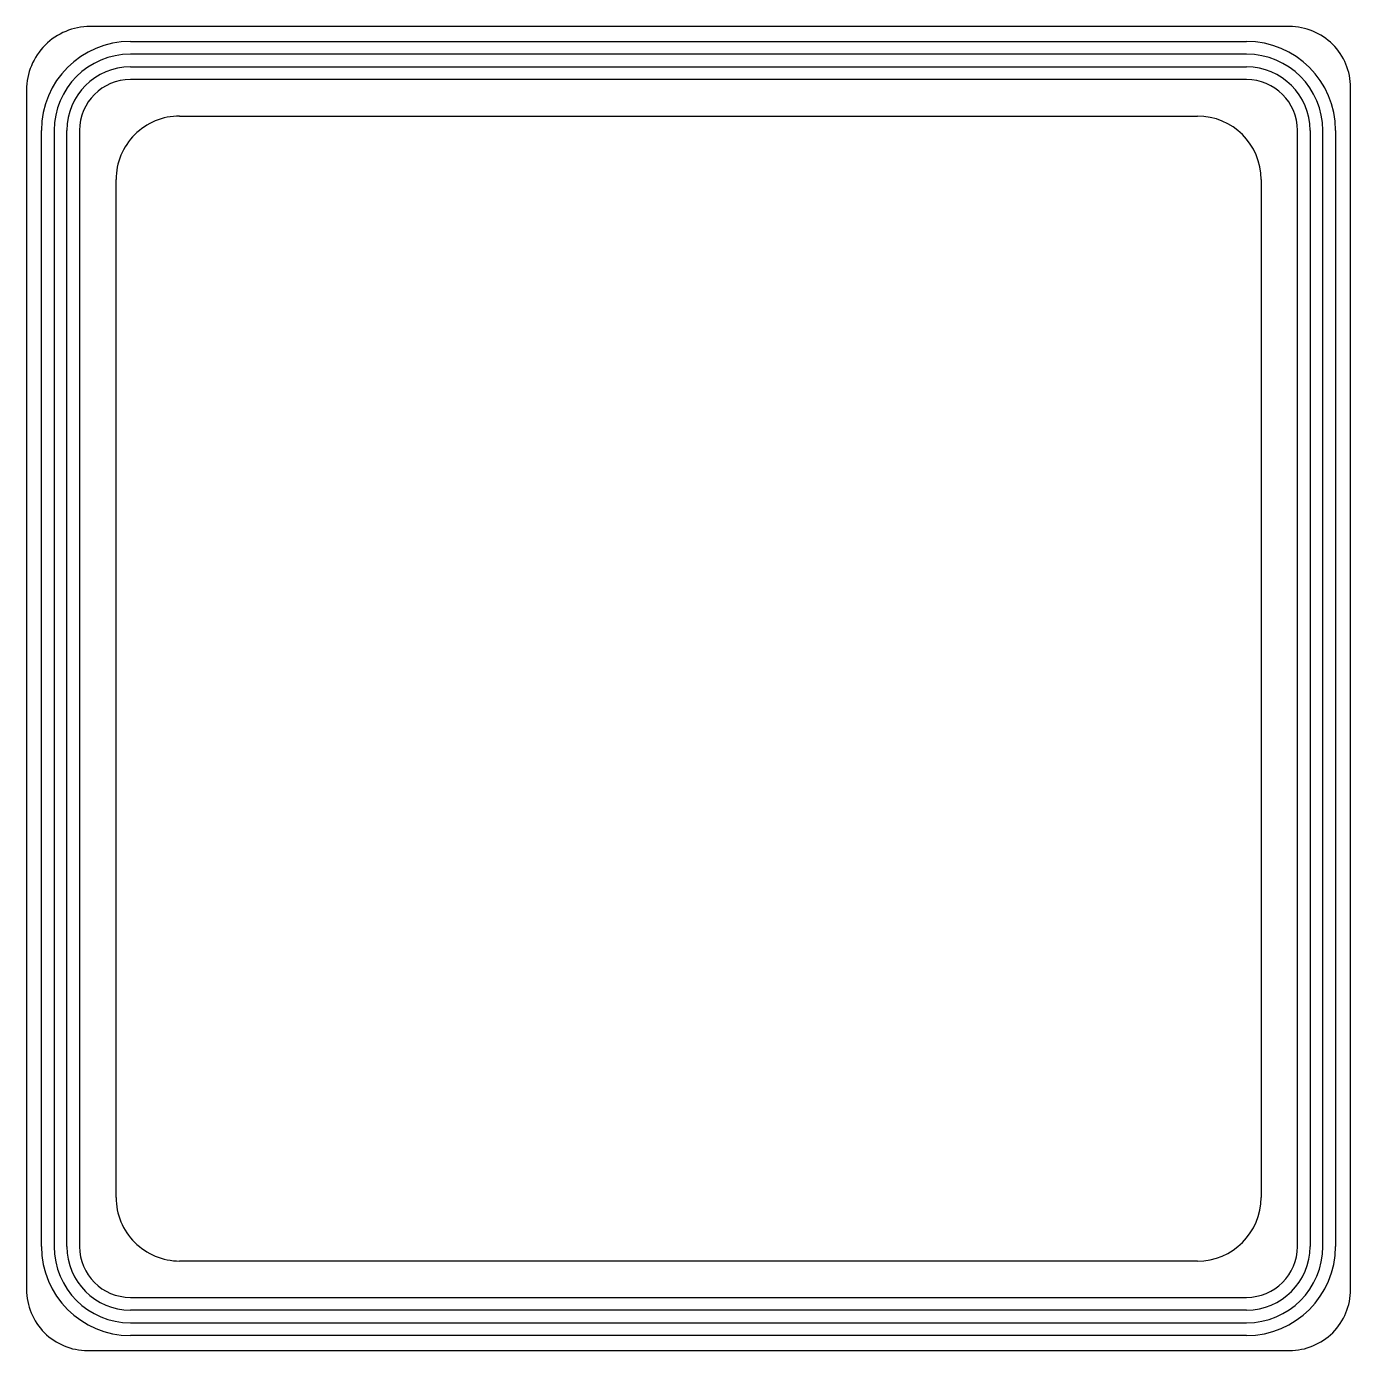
# Model space of a CAD drawing. Header units: millimetres. Extents: x 14 to 119, y 40 to 144.
import ezdxf

# ---------------------------------------------------------------- set-up
doc = ezdxf.new("R2010")
doc.units = ezdxf.units.MM
doc.header["$LTSCALE"] = 12.085006
doc.layers.get('0').update_dxf_attribs({"linetype": 'CONTINUOUS'})

msp = doc.modelspace()

# ---------------------------------------------------------------- linework, layer by layer
at = {"color": 7, "linetype": 'Continuous'}
for p, q in [((113.74, 144.44), (19.37, 144.44)), ((22.55, 143.26), (110.35, 143.26)), ((110.35, 142.26), (22.55, 142.26)), ((22.55, 141.26), (110.35, 141.26)), ((110.35, 140.26), (22.55, 140.26)), ((118.53, 45.07), (118.53, 139.64)), ((14.37, 139.44), (14.37, 45.07)), ((26.42, 137.39), (106.49, 137.39)), ((15.55, 48.46), (15.55, 136.26)), ((16.55, 136.26), (16.55, 48.46)), ((17.55, 48.46), (17.55, 136.26)), ((18.55, 136.26), (18.55, 48.46)), ((114.35, 48.46), (114.35, 136.26)), ((115.35, 136.26), (115.35, 48.46)), ((116.35, 48.46), (116.35, 136.26)), ((117.35, 136.26), (117.35, 48.46)), ((21.42, 52.32), (21.42, 132.39)), ((111.49, 132.39), (111.49, 52.32)), ((106.49, 47.32), (26.42, 47.32)), ((22.55, 44.46), (110.35, 44.46)), ((110.35, 43.46), (22.55, 43.46)), ((22.55, 42.46), (110.35, 42.46)), ((110.35, 41.46), (22.55, 41.46)), ((19.17, 40.28), (113.74, 40.28))]:
    msp.add_line(p, q, dxfattribs=at)
for centre, radius, start, end in [((19.37, 139.44), 4.99, 89.9849, 180.0151), ((113.74, 139.64), 4.79, 359.9859, 90.0141), ((22.55, 136.26), 7, 90, 180), ((110.35, 136.26), 7, 0, 90), ((22.55, 136.26), 6, 90, 180), ((110.35, 136.26), 6, 0, 90), ((22.55, 136.26), 5, 90, 180), ((110.35, 136.26), 5, 0, 90), ((22.55, 136.26), 4, 90, 180), ((110.35, 136.26), 4, 0, 90), ((26.42, 132.39), 5, 89.9994, 179.9995), ((106.49, 132.39), 5, 359.9995, 89.9995), ((26.42, 52.32), 5, 179.9994, 269.9995), ((106.49, 52.32), 5, 269.9995, 359.9995), ((22.55, 48.46), 7, 180, 270), ((22.55, 48.46), 6, 180, 270), ((22.55, 48.46), 5, 180, 270), ((22.55, 48.46), 4, 180, 270), ((110.35, 48.46), 7, 270, 360), ((110.35, 48.46), 6, 270, 360), ((110.35, 48.46), 5, 270, 360), ((110.35, 48.46), 4, 270, 360), ((19.17, 45.07), 4.79, 179.9858, 270.0142), ((113.74, 45.07), 4.79, 269.9859, 0.0141)]:
    msp.add_arc(centre, radius, start, end, dxfattribs=at)

doc.saveas('drawing.dxf')
